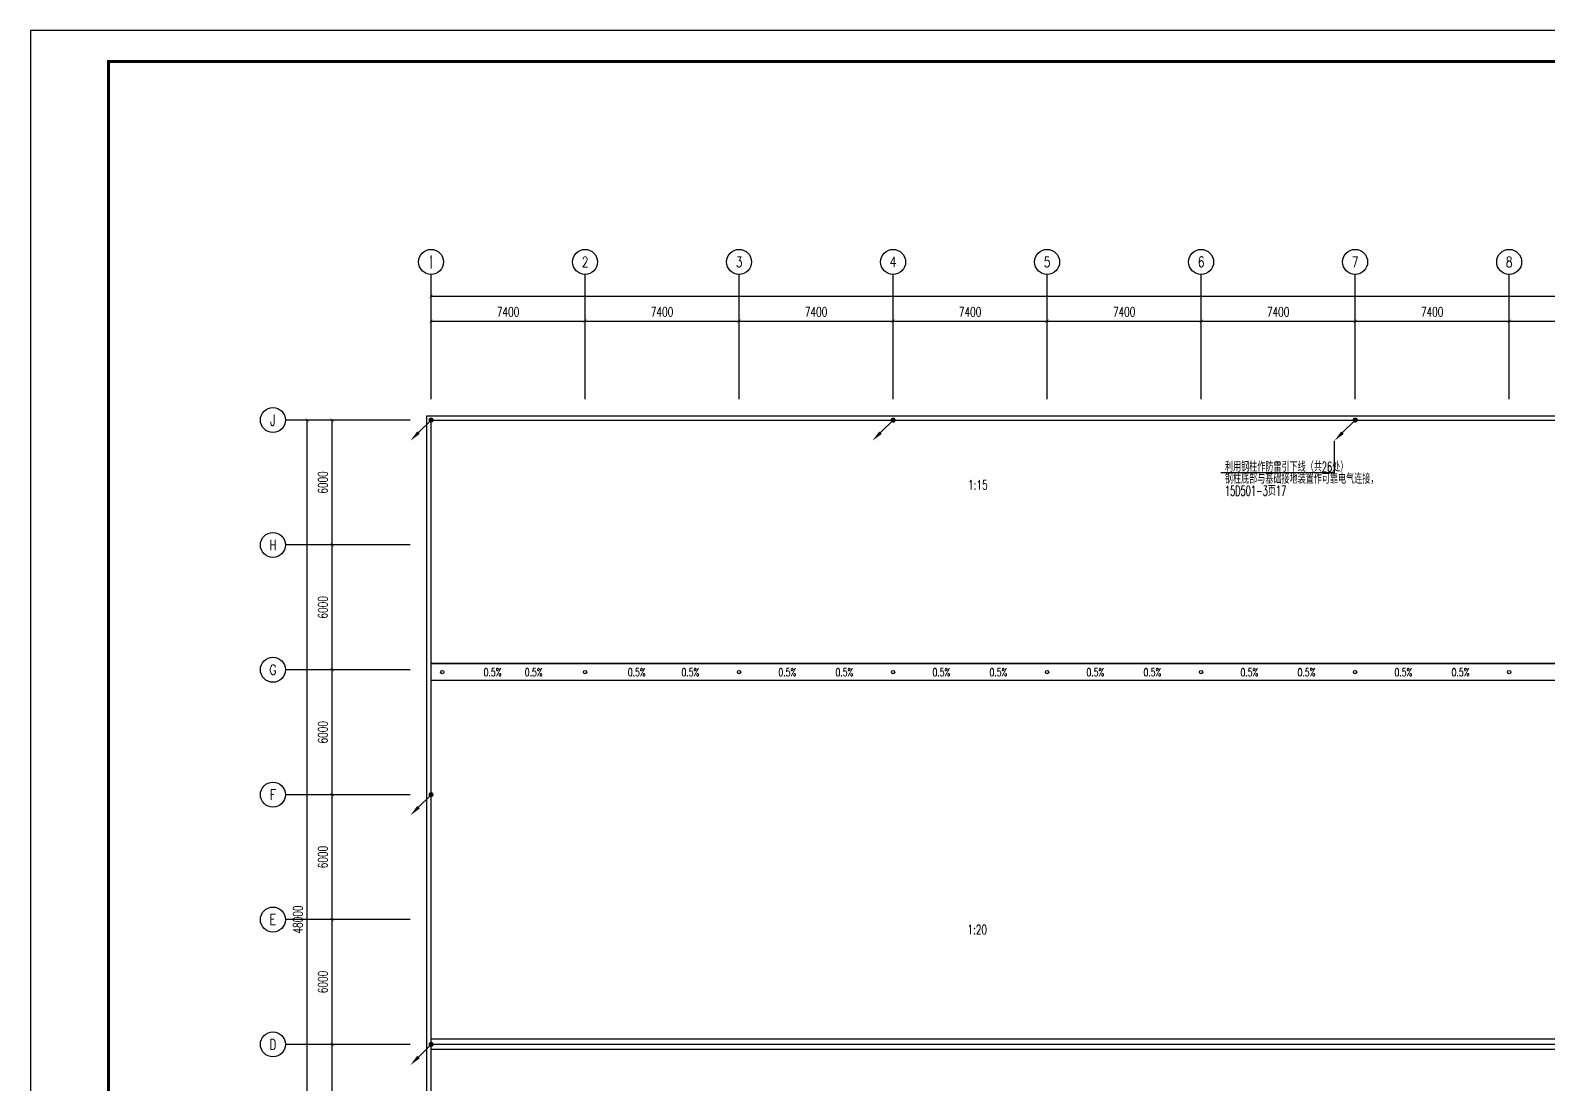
# Model space of a CAD drawing. Extents: x 1751103 to 2598738, y -609732 to 659428.
# Drawn here: x 2088595 to 2161497, y -314874 to -264264 of the extents above; entities that cross this region are included whole.
import ezdxf
from ezdxf.enums import TextEntityAlignment as Align

# ---------------------------------------------------------------- set-up
doc = ezdxf.new("R2010")
doc.units = 0
doc.header["$LTSCALE"] = 1000
doc.header["$MEASUREMENT"] = 0
doc.layers.get('0').update_dxf_attribs({"linetype": 'CONTINUOUS'})
doc.layers.get('DEFPOINTS').update_dxf_attribs({"linetype": 'CONTINUOUS'})
for name, color, linetype in [('AXIS', 3, 'CONTINUOUS'), ('AXIS_TEXT', 7, 'CONTINUOUS'), ('DIM_SYMB', 3, 'CONTINUOUS'), ('DQ', 3, 'CONTINUOUS'), ('LWIRE', 4, 'CONTINUOUS'), ('PUB_TEXT', 7, 'CONTINUOUS'), ('PUB_TITLE', 4, 'CONTINUOUS'), ('WIRE-照明', 1, 'CONTINUOUS')]:
    doc.layers.add(name, color=color, linetype=linetype)
doc.styles.add('_TCH_AXIS', font='COMPLEX', dxfattribs={"bigfont": 'GBCBIG'})
doc.styles.add('_TCH_DIM', font='SIMPLEX', dxfattribs={"bigfont": 'GBCBIG'})
doc.styles.add('COMPLEX', font='COMPLEX')
doc.styles.add('DIM_FONT', font='SIMPLEX', dxfattribs={"width": 0.7, "bigfont": 'GBCBIG'})
doc.styles.get("Standard").update_dxf_attribs({"font": 'gbenor.shx', "bigfont": 'gbcbig.shx'})
doc.styles.add('STY53', font='COMPLEX', dxfattribs={"width": 0.6, "bigfont": 'HZTXT'})
doc.dimstyles.new('DIMN150', dxfattribs={"dimscale": 1.5, "dimtxt": 300, "dimasz": 100, "dimexe": 250, "dimexo": 300, "dimgap": 150, "dimtad": 1, "dimdec": 0, "dimzin": 0, "dimtxsty": 'DIM_FONT', "dimblk": 'ARCHTICK', "dimcen": 0.09, "dimclrt": 7, "dimazin": 3, "dimtfac": 1, "dimtdec": 0, "dimtix": 1, "dimtmove": 0, "dimatfit": 3, "dimtolj": 1, "dimtzin": 0})

# ---------------------------------------------------------------- blocks, each defined once
blk = doc.blocks.new('_AXISO')
blk.add_circle((0, 0), 0.5)
at = {"layer": 'AXIS_TEXT', "style": 'COMPLEX', "width": 1.041667}
blk.add_attdef('A', text='', height=0.56, dxfattribs=at).set_placement((-0.25, -0.28), (0.25, -0.28), align=Align.FIT)
blk = doc.blocks.new('_ARCHTICK')
at = {"color": 0, "linetype": 'BYBLOCK', "const_width": 0.15}
blk.add_lwpolyline([(-0.5, -0.5), (0.5, 0.5)], dxfattribs=at)
blk = doc.blocks.new('*D168')
at = {"layer": 'AXIS', "color": 0}
for p, q in [((2106398, -280023), (2101523, -280023)), ((2101898, -328023), (2101898, -280023)), ((2106398, -328023), (2101523, -328023))]:
    blk.add_line(p, q, dxfattribs=at)
at = {"layer": 'DEFPOINTS', "color": 0}
for p in [(2101898, -280023), (2106848, -280023), (2106848, -328023)]:
    blk.add_point(p, dxfattribs=at)
at = {"layer": 'AXIS', "color": 0, "xscale": 150, "yscale": 150, "zscale": 150}
for p, rotation in [((2101898, -280023), 90), ((2101898, -328023), 270)]:
    blk.add_blockref('_ARCHTICK', p, dxfattribs=dict(at, rotation=rotation))
at = {"layer": 'AXIS', "color": 7, "insert": (2101448, -304023), "char_height": 450, "attachment_point": 5, "rotation": 90, "style": 'DIM_FONT'}
blk.add_mtext('\\A1;48000', dxfattribs=at)
blk = doc.blocks.new('*D171')
at = {"layer": 'AXIS', "color": 0}
for p, q in [((2106398, -310023), (2102723, -310023)), ((2103098, -316023), (2103098, -310023)), ((2106398, -316023), (2102723, -316023))]:
    blk.add_line(p, q, dxfattribs=at)
at = {"layer": 'DEFPOINTS', "color": 0}
for p in [(2103098, -310023), (2106848, -310023), (2106848, -316023)]:
    blk.add_point(p, dxfattribs=at)
at = {"layer": 'AXIS', "color": 0, "xscale": 150, "yscale": 150, "zscale": 150}
for p, rotation in [((2103098, -310023), 90), ((2103098, -316023), 270)]:
    blk.add_blockref('_ARCHTICK', p, dxfattribs=dict(at, rotation=rotation))
at = {"layer": 'AXIS', "color": 7, "insert": (2102648, -313023), "char_height": 450, "attachment_point": 5, "rotation": 90, "style": 'DIM_FONT'}
blk.add_mtext('\\A1;6000', dxfattribs=at)
blk = doc.blocks.new('*D172')
at = {"layer": 'AXIS', "color": 0}
for p, q in [((2106398, -304023), (2102723, -304023)), ((2103098, -310023), (2103098, -304023)), ((2106398, -310023), (2102723, -310023))]:
    blk.add_line(p, q, dxfattribs=at)
at = {"layer": 'DEFPOINTS', "color": 0}
for p in [(2103098, -304023), (2106848, -304023), (2106848, -310023)]:
    blk.add_point(p, dxfattribs=at)
at = {"layer": 'AXIS', "color": 0, "xscale": 150, "yscale": 150, "zscale": 150}
for p, rotation in [((2103098, -304023), 90), ((2103098, -310023), 270)]:
    blk.add_blockref('_ARCHTICK', p, dxfattribs=dict(at, rotation=rotation))
at = {"layer": 'AXIS', "color": 7, "insert": (2102648, -307023), "char_height": 450, "attachment_point": 5, "rotation": 90, "style": 'DIM_FONT'}
blk.add_mtext('\\A1;6000', dxfattribs=at)
blk = doc.blocks.new('*D173')
at = {"layer": 'AXIS', "color": 0}
for p, q in [((2106398, -298023), (2102723, -298023)), ((2103098, -304023), (2103098, -298023)), ((2106398, -304023), (2102723, -304023))]:
    blk.add_line(p, q, dxfattribs=at)
at = {"layer": 'DEFPOINTS', "color": 0}
for p in [(2103098, -298023), (2106848, -298023), (2106848, -304023)]:
    blk.add_point(p, dxfattribs=at)
at = {"layer": 'AXIS', "color": 0, "xscale": 150, "yscale": 150, "zscale": 150}
for p, rotation in [((2103098, -298023), 90), ((2103098, -304023), 270)]:
    blk.add_blockref('_ARCHTICK', p, dxfattribs=dict(at, rotation=rotation))
at = {"layer": 'AXIS', "color": 7, "insert": (2102648, -301023), "char_height": 450, "attachment_point": 5, "rotation": 90, "style": 'DIM_FONT'}
blk.add_mtext('\\A1;6000', dxfattribs=at)
blk = doc.blocks.new('*D174')
at = {"layer": 'AXIS', "color": 0}
for p, q in [((2106398, -292023), (2102723, -292023)), ((2103098, -298023), (2103098, -292023)), ((2106398, -298023), (2102723, -298023))]:
    blk.add_line(p, q, dxfattribs=at)
at = {"layer": 'DEFPOINTS', "color": 0}
for p in [(2103098, -292023), (2106848, -292023), (2106848, -298023)]:
    blk.add_point(p, dxfattribs=at)
at = {"layer": 'AXIS', "color": 0, "xscale": 150, "yscale": 150, "zscale": 150}
for p, rotation in [((2103098, -292023), 90), ((2103098, -298023), 270)]:
    blk.add_blockref('_ARCHTICK', p, dxfattribs=dict(at, rotation=rotation))
at = {"layer": 'AXIS', "color": 7, "insert": (2102648, -295023), "char_height": 450, "attachment_point": 5, "rotation": 90, "style": 'DIM_FONT'}
blk.add_mtext('\\A1;6000', dxfattribs=at)
blk = doc.blocks.new('*D175')
at = {"layer": 'AXIS', "color": 0}
for p, q in [((2106398, -286023), (2102723, -286023)), ((2103098, -292023), (2103098, -286023)), ((2106398, -292023), (2102723, -292023))]:
    blk.add_line(p, q, dxfattribs=at)
at = {"layer": 'DEFPOINTS', "color": 0}
for p in [(2103098, -286023), (2106848, -286023), (2106848, -292023)]:
    blk.add_point(p, dxfattribs=at)
at = {"layer": 'AXIS', "color": 0, "xscale": 150, "yscale": 150, "zscale": 150}
for p, rotation in [((2103098, -286023), 90), ((2103098, -292023), 270)]:
    blk.add_blockref('_ARCHTICK', p, dxfattribs=dict(at, rotation=rotation))
at = {"layer": 'AXIS', "color": 7, "insert": (2102648, -289023), "char_height": 450, "attachment_point": 5, "rotation": 90, "style": 'DIM_FONT'}
blk.add_mtext('\\A1;6000', dxfattribs=at)
blk = doc.blocks.new('*D176')
at = {"layer": 'AXIS', "color": 0}
for p, q in [((2106398, -280023), (2102723, -280023)), ((2103098, -286023), (2103098, -280023)), ((2106398, -286023), (2102723, -286023))]:
    blk.add_line(p, q, dxfattribs=at)
at = {"layer": 'DEFPOINTS', "color": 0}
for p in [(2103098, -280023), (2106848, -280023), (2106848, -286023)]:
    blk.add_point(p, dxfattribs=at)
at = {"layer": 'AXIS', "color": 0, "xscale": 150, "yscale": 150, "zscale": 150}
for p, rotation in [((2103098, -280023), 90), ((2103098, -286023), 270)]:
    blk.add_blockref('_ARCHTICK', p, dxfattribs=dict(at, rotation=rotation))
at = {"layer": 'AXIS', "color": 7, "insert": (2102648, -283023), "char_height": 450, "attachment_point": 5, "rotation": 90, "style": 'DIM_FONT'}
blk.add_mtext('\\A1;6000', dxfattribs=at)
blk = doc.blocks.new('*D177')
at = {"layer": 'AXIS', "color": 0}
for p, q in [((2107848, -278573), (2107848, -273698)), ((2107848, -274073), (2315048, -274073)), ((2315048, -278573), (2315048, -273698))]:
    blk.add_line(p, q, dxfattribs=at)
at = {"layer": 'DEFPOINTS', "color": 0}
for p in [(2315048, -274073), (2107848, -279023), (2315048, -279023)]:
    blk.add_point(p, dxfattribs=at)
at = {"layer": 'AXIS', "color": 0, "xscale": 150, "yscale": 150, "zscale": 150, "rotation": 180}
blk.add_blockref('_ARCHTICK', (2107848, -274073), dxfattribs=at)
at = {"layer": 'AXIS', "color": 0, "xscale": 150, "yscale": 150, "zscale": 150}
blk.add_blockref('_ARCHTICK', (2315048, -274073), dxfattribs=at)
at = {"layer": 'AXIS', "color": 7, "insert": (2211448, -273623), "char_height": 450, "attachment_point": 5, "style": 'DIM_FONT'}
blk.add_mtext('\\A1;207200', dxfattribs=at)
blk = doc.blocks.new('*D178')
at = {"layer": 'AXIS', "color": 0}
for p, q in [((2107848, -278573), (2107848, -274898)), ((2107848, -275273), (2115248, -275273)), ((2115248, -278573), (2115248, -274898))]:
    blk.add_line(p, q, dxfattribs=at)
at = {"layer": 'DEFPOINTS', "color": 0}
for p in [(2115248, -275273), (2107848, -279023), (2115248, -279023)]:
    blk.add_point(p, dxfattribs=at)
at = {"layer": 'AXIS', "color": 0, "xscale": 150, "yscale": 150, "zscale": 150, "rotation": 180}
blk.add_blockref('_ARCHTICK', (2107848, -275273), dxfattribs=at)
at = {"layer": 'AXIS', "color": 0, "xscale": 150, "yscale": 150, "zscale": 150}
blk.add_blockref('_ARCHTICK', (2115248, -275273), dxfattribs=at)
at = {"layer": 'AXIS', "color": 7, "insert": (2111548, -274823), "char_height": 450, "attachment_point": 5, "style": 'DIM_FONT'}
blk.add_mtext('\\A1;7400', dxfattribs=at)
blk = doc.blocks.new('*D179')
at = {"layer": 'AXIS', "color": 0}
for p, q in [((2115248, -278573), (2115248, -274898)), ((2115248, -275273), (2122648, -275273)), ((2122648, -278573), (2122648, -274898))]:
    blk.add_line(p, q, dxfattribs=at)
at = {"layer": 'DEFPOINTS', "color": 0}
for p in [(2122648, -275273), (2115248, -279023), (2122648, -279023)]:
    blk.add_point(p, dxfattribs=at)
at = {"layer": 'AXIS', "color": 0, "xscale": 150, "yscale": 150, "zscale": 150, "rotation": 180}
blk.add_blockref('_ARCHTICK', (2115248, -275273), dxfattribs=at)
at = {"layer": 'AXIS', "color": 0, "xscale": 150, "yscale": 150, "zscale": 150}
blk.add_blockref('_ARCHTICK', (2122648, -275273), dxfattribs=at)
at = {"layer": 'AXIS', "color": 7, "insert": (2118948, -274823), "char_height": 450, "attachment_point": 5, "style": 'DIM_FONT'}
blk.add_mtext('\\A1;7400', dxfattribs=at)
blk = doc.blocks.new('*D180')
at = {"layer": 'AXIS', "color": 0}
for p, q in [((2122648, -278573), (2122648, -274898)), ((2122648, -275273), (2130048, -275273)), ((2130048, -278573), (2130048, -274898))]:
    blk.add_line(p, q, dxfattribs=at)
at = {"layer": 'DEFPOINTS', "color": 0}
for p in [(2130048, -275273), (2122648, -279023), (2130048, -279023)]:
    blk.add_point(p, dxfattribs=at)
at = {"layer": 'AXIS', "color": 0, "xscale": 150, "yscale": 150, "zscale": 150, "rotation": 180}
blk.add_blockref('_ARCHTICK', (2122648, -275273), dxfattribs=at)
at = {"layer": 'AXIS', "color": 0, "xscale": 150, "yscale": 150, "zscale": 150}
blk.add_blockref('_ARCHTICK', (2130048, -275273), dxfattribs=at)
at = {"layer": 'AXIS', "color": 7, "insert": (2126348, -274823), "char_height": 450, "attachment_point": 5, "style": 'DIM_FONT'}
blk.add_mtext('\\A1;7400', dxfattribs=at)
blk = doc.blocks.new('*D181')
at = {"layer": 'AXIS', "color": 0}
for p, q in [((2130048, -278573), (2130048, -274898)), ((2130048, -275273), (2137448, -275273)), ((2137448, -278573), (2137448, -274898))]:
    blk.add_line(p, q, dxfattribs=at)
at = {"layer": 'DEFPOINTS', "color": 0}
for p in [(2137448, -275273), (2130048, -279023), (2137448, -279023)]:
    blk.add_point(p, dxfattribs=at)
at = {"layer": 'AXIS', "color": 0, "xscale": 150, "yscale": 150, "zscale": 150, "rotation": 180}
blk.add_blockref('_ARCHTICK', (2130048, -275273), dxfattribs=at)
at = {"layer": 'AXIS', "color": 0, "xscale": 150, "yscale": 150, "zscale": 150}
blk.add_blockref('_ARCHTICK', (2137448, -275273), dxfattribs=at)
at = {"layer": 'AXIS', "color": 7, "insert": (2133748, -274823), "char_height": 450, "attachment_point": 5, "style": 'DIM_FONT'}
blk.add_mtext('\\A1;7400', dxfattribs=at)
blk = doc.blocks.new('*D182')
at = {"layer": 'AXIS', "color": 0}
for p, q in [((2137448, -278573), (2137448, -274898)), ((2137448, -275273), (2144848, -275273)), ((2144848, -278573), (2144848, -274898))]:
    blk.add_line(p, q, dxfattribs=at)
at = {"layer": 'DEFPOINTS', "color": 0}
for p in [(2144848, -275273), (2137448, -279023), (2144848, -279023)]:
    blk.add_point(p, dxfattribs=at)
at = {"layer": 'AXIS', "color": 0, "xscale": 150, "yscale": 150, "zscale": 150, "rotation": 180}
blk.add_blockref('_ARCHTICK', (2137448, -275273), dxfattribs=at)
at = {"layer": 'AXIS', "color": 0, "xscale": 150, "yscale": 150, "zscale": 150}
blk.add_blockref('_ARCHTICK', (2144848, -275273), dxfattribs=at)
at = {"layer": 'AXIS', "color": 7, "insert": (2141148, -274823), "char_height": 450, "attachment_point": 5, "style": 'DIM_FONT'}
blk.add_mtext('\\A1;7400', dxfattribs=at)
blk = doc.blocks.new('*D183')
at = {"layer": 'AXIS', "color": 0}
for p, q in [((2144848, -278573), (2144848, -274898)), ((2144848, -275273), (2152248, -275273)), ((2152248, -278573), (2152248, -274898))]:
    blk.add_line(p, q, dxfattribs=at)
at = {"layer": 'DEFPOINTS', "color": 0}
for p in [(2152248, -275273), (2144848, -279023), (2152248, -279023)]:
    blk.add_point(p, dxfattribs=at)
at = {"layer": 'AXIS', "color": 0, "xscale": 150, "yscale": 150, "zscale": 150, "rotation": 180}
blk.add_blockref('_ARCHTICK', (2144848, -275273), dxfattribs=at)
at = {"layer": 'AXIS', "color": 0, "xscale": 150, "yscale": 150, "zscale": 150}
blk.add_blockref('_ARCHTICK', (2152248, -275273), dxfattribs=at)
at = {"layer": 'AXIS', "color": 7, "insert": (2148548, -274823), "char_height": 450, "attachment_point": 5, "style": 'DIM_FONT'}
blk.add_mtext('\\A1;7400', dxfattribs=at)
blk = doc.blocks.new('*D184')
at = {"layer": 'AXIS', "color": 0}
for p, q in [((2152248, -278573), (2152248, -274898)), ((2152248, -275273), (2159648, -275273)), ((2159648, -278573), (2159648, -274898))]:
    blk.add_line(p, q, dxfattribs=at)
at = {"layer": 'DEFPOINTS', "color": 0}
for p in [(2159648, -275273), (2152248, -279023), (2159648, -279023)]:
    blk.add_point(p, dxfattribs=at)
at = {"layer": 'AXIS', "color": 0, "xscale": 150, "yscale": 150, "zscale": 150, "rotation": 180}
blk.add_blockref('_ARCHTICK', (2152248, -275273), dxfattribs=at)
at = {"layer": 'AXIS', "color": 0, "xscale": 150, "yscale": 150, "zscale": 150}
blk.add_blockref('_ARCHTICK', (2159648, -275273), dxfattribs=at)
at = {"layer": 'AXIS', "color": 7, "insert": (2155948, -274823), "char_height": 450, "attachment_point": 5, "style": 'DIM_FONT'}
blk.add_mtext('\\A1;7400', dxfattribs=at)
blk = doc.blocks.new('*D185')
at = {"layer": 'AXIS', "color": 0}
for p, q in [((2159648, -278573), (2159648, -274898)), ((2159648, -275273), (2167048, -275273)), ((2167048, -278573), (2167048, -274898))]:
    blk.add_line(p, q, dxfattribs=at)
at = {"layer": 'DEFPOINTS', "color": 0}
for p in [(2167048, -275273), (2159648, -279023), (2167048, -279023)]:
    blk.add_point(p, dxfattribs=at)
at = {"layer": 'AXIS', "color": 0, "xscale": 150, "yscale": 150, "zscale": 150, "rotation": 180}
blk.add_blockref('_ARCHTICK', (2159648, -275273), dxfattribs=at)
at = {"layer": 'AXIS', "color": 0, "xscale": 150, "yscale": 150, "zscale": 150}
blk.add_blockref('_ARCHTICK', (2167048, -275273), dxfattribs=at)
at = {"layer": 'AXIS', "color": 7, "insert": (2163348, -274823), "char_height": 450, "attachment_point": 5, "style": 'DIM_FONT'}
blk.add_mtext('\\A1;7400', dxfattribs=at)
blk = doc.blocks.new('$TELECSYS$00000080')
for p, q in [((-0.7, -0.7), (0, 0)), ((0.104, 0.104), (0.104, 0.104)), ((-0.104, -0.104), (-0.104, -0.104))]:
    blk.add_line(p, q)
at = {"const_width": 0.142}
blk.add_lwpolyline([(0.071, 0, 1), (-0.071, 0, 1)], format="xyb", close=True, dxfattribs=at)
blk.add_solid([(-0.63, -0.77), (-0.77, -0.63), (-1.15, -1.15)])
at = {"width": 0.8, "flags": 9}
blk.add_attdef('A', (0, 0), '', height=0.00002, rotation=180, dxfattribs=at)
blk = doc.blocks.new('FDDGGG')
at = {"color": 8}
for p, q in [((2107847.9, -280023), (2211597.9, -280023)), ((2107847.9, -328023), (2107847.9, -280023)), ((2107847.9, -291723), (2211597.9, -291723)), ((2107847.9, -292523), (2315047.9, -292523)), ((2315047.9, -309773), (2107847.9, -309773)), ((2315047.9, -310023), (2107847.9, -310023)), ((2315047.9, -310273), (2107847.9, -310273))]:
    blk.add_line(p, q, dxfattribs=at)
for points in [[(2107647.9, -279823), (2211797.9, -279823), (2211797.9, -291823), (2315247.9, -291823), (2315247.9, -328223), (2107647.9, -328223)], [(2107847.9, -280023), (2211597.9, -280023), (2211597.9, -292023), (2315047.9, -292023), (2315047.9, -328023), (2107847.9, -328023)], [(2107847.9, -280023), (2211597.9, -280023), (2211597.9, -292023), (2315047.9, -292023), (2315047.9, -328023), (2107847.9, -328023)], [(2107847.9, -280023), (2211597.9, -280023), (2211597.9, -291723), (2107847.9, -291723)], [(2107847.9, -292523), (2315047.9, -292523), (2315047.9, -309773), (2107847.9, -309773)]]:
    blk.add_lwpolyline(points, close=True, dxfattribs=at)
for centre in [(2108384.3, -292128.7), (2115247.9, -292128.7), (2122647.9, -292128.7), (2130047.9, -292128.7), (2137447.9, -292128.7), (2144847.9, -292128.7), (2152247.9, -292128.7), (2159647.9, -292128.7)]:
    blk.add_circle(centre, 80, dxfattribs=at)
at = {"layer": 'AXIS', "color": 8}
for p, q in [((2107847.9, -279023), (2107847.9, -273023)), ((2115247.9, -279023), (2115247.9, -273023)), ((2122647.9, -279023), (2122647.9, -273023)), ((2130047.9, -279023), (2130047.9, -273023)), ((2137447.9, -279023), (2137447.9, -273023)), ((2144847.9, -279023), (2144847.9, -273023)), ((2152247.9, -279023), (2152247.9, -273023)), ((2159647.9, -279023), (2159647.9, -273023)), ((2106847.9, -280023), (2100847.9, -280023)), ((2106847.9, -286023), (2100847.9, -286023)), ((2106847.9, -292023), (2100847.9, -292023)), ((2106847.9, -298023), (2100847.9, -298023)), ((2106847.9, -304023), (2100847.9, -304023)), ((2106847.9, -310023), (2100847.9, -310023))]:
    blk.add_line(p, q, dxfattribs=at)
at = {"layer": 'DIM_SYMB', "color": 8}
for points in [[(2134105, -283571.9, 0, 0, 0), (2134105, -287534.8, 120, 0, 0), (2134105, -287984.8, 0, 0, 0)], [(2110194.4, -292141.7, 0, 0, 0), (2109213.6, -292141.7, 120, 0, 0), (2108763.6, -292141.7, 0, 0, 0)], [(2113405.1, -292141.7, 0, 0, 0), (2114385.8, -292141.7, 120, 0, 0), (2114835.8, -292141.7, 0, 0, 0)], [(2117123.3, -292141.7, 0, 0, 0), (2116142.6, -292141.7, 120, 0, 0), (2115692.6, -292141.7, 0, 0, 0)], [(2120936, -292141.7, 0, 0, 0), (2121916.7, -292141.7, 120, 0, 0), (2122366.7, -292141.7, 0, 0, 0)], [(2124359.7, -292141.7, 0, 0, 0), (2123379, -292141.7, 120, 0, 0), (2122929, -292141.7, 0, 0, 0)], [(2128336, -292141.7, 0, 0, 0), (2129316.7, -292141.7, 120, 0, 0), (2129766.7, -292141.7, 0, 0, 0)], [(2131759.7, -292141.7, 0, 0, 0), (2130779, -292141.7, 120, 0, 0), (2130329, -292141.7, 0, 0, 0)], [(2135736, -292141.7, 0, 0, 0), (2136716.7, -292141.7, 120, 0, 0), (2137166.7, -292141.7, 0, 0, 0)], [(2139159.7, -292141.7, 0, 0, 0), (2138179, -292141.7, 120, 0, 0), (2137729, -292141.7, 0, 0, 0)], [(2143136, -292141.7, 0, 0, 0), (2144116.7, -292141.7, 120, 0, 0), (2144566.7, -292141.7, 0, 0, 0)], [(2146559.7, -292141.7, 0, 0, 0), (2145579, -292141.7, 120, 0, 0), (2145129, -292141.7, 0, 0, 0)], [(2150536, -292141.7, 0, 0, 0), (2151516.7, -292141.7, 120, 0, 0), (2151966.7, -292141.7, 0, 0, 0)], [(2153959.7, -292141.7, 0, 0, 0), (2152979, -292141.7, 120, 0, 0), (2152529, -292141.7, 0, 0, 0)], [(2157936, -292141.7, 0, 0, 0), (2158916.7, -292141.7, 120, 0, 0), (2159366.7, -292141.7, 0, 0, 0)], [(2161359.7, -292141.7, 0, 0, 0), (2160379, -292141.7, 120, 0, 0), (2159929, -292141.7, 0, 0, 0)], [(2134105, -304072.8, 0, 0, 0), (2134105, -298050.3, 120, 0, 0), (2134105, -297600.3, 0, 0, 0)]]:
    blk.add_lwpolyline(points, format="xyseb", dxfattribs=at)
at = {"layer": 'AXIS', "color": 8}
ref = blk.add_blockref('_AXISO', (2107847.9, -272423), dxfattribs=dict(at, xscale=1200, yscale=1200, zscale=1200))
ref.add_attrib('A', '1', dxfattribs={"layer": 'AXIS_TEXT', "color": 8, "height": 624.4, "style": '_TCH_AXIS', "width": 0.555556}).set_placement((2107773.5, -272735.2), (2107922.2, -272735.2), align=Align.FIT)
ref = blk.add_blockref('_AXISO', (2115247.9, -272423), dxfattribs=dict(at, xscale=1200, yscale=1200, zscale=1200))
ref.add_attrib('A', '2', dxfattribs={"layer": 'AXIS_TEXT', "color": 8, "height": 493.2, "style": '_TCH_AXIS'}).set_placement((2115083.5, -272669.6), (2115412.3, -272669.6), align=Align.FIT)
ref = blk.add_blockref('_AXISO', (2122647.9, -272423), dxfattribs=dict(at, xscale=1200, yscale=1200, zscale=1200))
ref.add_attrib('A', '3', dxfattribs={"layer": 'AXIS_TEXT', "color": 8, "height": 493.2, "style": '_TCH_AXIS'}).set_placement((2122483.5, -272669.6), (2122812.3, -272669.6), align=Align.FIT)
ref = blk.add_blockref('_AXISO', (2130047.9, -272423), dxfattribs=dict(at, xscale=1200, yscale=1200, zscale=1200))
ref.add_attrib('A', '4', dxfattribs={"layer": 'AXIS_TEXT', "color": 8, "height": 480.7, "style": '_TCH_AXIS', "width": 0.9375}).set_placement((2129876.2, -272663.4), (2130219.6, -272663.4), align=Align.FIT)
ref = blk.add_blockref('_AXISO', (2137447.9, -272423), dxfattribs=dict(at, xscale=1200, yscale=1200, zscale=1200))
ref.add_attrib('A', '5', dxfattribs={"layer": 'AXIS_TEXT', "color": 8, "height": 493.2, "style": '_TCH_AXIS'}).set_placement((2137283.5, -272669.6), (2137612.3, -272669.6), align=Align.FIT)
ref = blk.add_blockref('_AXISO', (2144847.9, -272423), dxfattribs=dict(at, xscale=1200, yscale=1200, zscale=1200))
ref.add_attrib('A', '6', dxfattribs={"layer": 'AXIS_TEXT', "color": 8, "height": 506.1, "style": '_TCH_AXIS', "width": 0.928571}).set_placement((2144691.2, -272676), (2145004.5, -272676), align=Align.FIT)
ref = blk.add_blockref('_AXISO', (2152247.9, -272423), dxfattribs=dict(at, xscale=1200, yscale=1200, zscale=1200))
ref.add_attrib('A', '7', dxfattribs={"layer": 'AXIS_TEXT', "color": 8, "height": 493.2, "style": '_TCH_AXIS'}).set_placement((2152083.5, -272669.6), (2152412.3, -272669.6), align=Align.FIT)
ref = blk.add_blockref('_AXISO', (2159647.9, -272423), dxfattribs=dict(at, xscale=1200, yscale=1200, zscale=1200))
ref.add_attrib('A', '8', dxfattribs={"layer": 'AXIS_TEXT', "color": 8, "height": 493.2, "style": '_TCH_AXIS'}).set_placement((2159483.5, -272669.6), (2159812.3, -272669.6), align=Align.FIT)
ref = blk.add_blockref('_AXISO', (2100247.9, -280023), dxfattribs=dict(at, xscale=1200, yscale=1200, zscale=1200))
ref.add_attrib('A', 'J', dxfattribs={"layer": 'AXIS_TEXT', "color": 8, "height": 547.5, "style": '_TCH_AXIS', "width": 0.909091}).set_placement((2100117.5, -280296.7), (2100378.2, -280296.7), align=Align.FIT)
ref = blk.add_blockref('_AXISO', (2100247.9, -286023), dxfattribs=dict(at, xscale=1200, yscale=1200, zscale=1200))
ref.add_attrib('A', 'H', dxfattribs={"layer": 'AXIS_TEXT', "color": 8, "height": 493.2, "style": '_TCH_AXIS', "width": 0.7}).set_placement((2100083.5, -286269.6), (2100412.3, -286269.6), align=Align.FIT)
ref = blk.add_blockref('_AXISO', (2100247.9, -292023), dxfattribs=dict(at, xscale=1200, yscale=1200, zscale=1200))
ref.add_attrib('A', 'G', dxfattribs={"layer": 'AXIS_TEXT', "color": 8, "height": 480.7, "style": '_TCH_AXIS', "width": 0.833333}).set_placement((2100076.2, -292263.4), (2100419.6, -292263.4), align=Align.FIT)
ref = blk.add_blockref('_AXISO', (2100247.9, -298023), dxfattribs=dict(at, xscale=1200, yscale=1200, zscale=1200))
ref.add_attrib('A', 'F', dxfattribs={"layer": 'AXIS_TEXT', "color": 8, "height": 506.1, "style": '_TCH_AXIS', "width": 0.8125}).set_placement((2100091.2, -298276), (2100404.5, -298276), align=Align.FIT)
ref = blk.add_blockref('_AXISO', (2100247.9, -304023), dxfattribs=dict(at, xscale=1200, yscale=1200, zscale=1200))
ref.add_attrib('A', 'E', dxfattribs={"layer": 'AXIS_TEXT', "color": 8, "height": 506.1, "style": '_TCH_AXIS', "width": 0.8125}).set_placement((2100091.2, -304276), (2100404.5, -304276), align=Align.FIT)
ref = blk.add_blockref('_AXISO', (2100247.9, -310023), dxfattribs=dict(at, xscale=1200, yscale=1200, zscale=1200))
ref.add_attrib('A', 'D', dxfattribs={"layer": 'AXIS_TEXT', "color": 8, "height": 493.2, "style": '_TCH_AXIS', "width": 0.823529}).set_placement((2100083.5, -310269.6), (2100412.3, -310269.6), align=Align.FIT)
at = {"layer": 'PUB_TEXT', "color": 8, "style": '_TCH_DIM', "width": 0.705882}
for s, height, p in [('1:15', 446.25, (2133647.5, -283361.9)), ('0.5%%%', 382.5, (2110374.4, -292333)), ('0.5%%%', 382.5, (2112350.8, -292333)), ('0.5%%%', 382.5, (2117303.3, -292333)), ('0.5%%%', 382.5, (2119881.7, -292333)), ('0.5%%%', 382.5, (2124539.7, -292333)), ('0.5%%%', 382.5, (2127281.7, -292333)), ('0.5%%%', 382.5, (2131939.7, -292333)), ('0.5%%%', 382.5, (2134681.7, -292333)), ('0.5%%%', 382.5, (2139339.7, -292333)), ('0.5%%%', 382.5, (2142081.7, -292333)), ('0.5%%%', 382.5, (2146739.7, -292333)), ('0.5%%%', 382.5, (2149481.7, -292333)), ('0.5%%%', 382.5, (2154139.7, -292333)), ('0.5%%%', 382.5, (2156881.7, -292333)), ('1:20', 446.25, (2133617.5, -304729))]:
    blk.add_text(s, height=height, dxfattribs=at).set_placement(p)
at = {"layer": 'AXIS', "color": 8}
for p1, p2, distance, picture, middle in [((2107847.9, -279023), (2315047.9, -279023), 4950, '*D177', (2211447.9, -273623)), ((2107847.9, -279023), (2115247.9, -279023), 3750, '*D178', (2111547.9, -274823)), ((2115247.9, -279023), (2122647.9, -279023), 3750, '*D179', (2118947.9, -274823)), ((2122647.9, -279023), (2130047.9, -279023), 3750, '*D180', (2126347.9, -274823)), ((2130047.9, -279023), (2137447.9, -279023), 3750, '*D181', (2133747.9, -274823)), ((2137447.9, -279023), (2144847.9, -279023), 3750, '*D182', (2141147.9, -274823)), ((2144847.9, -279023), (2152247.9, -279023), 3750, '*D183', (2148547.9, -274823)), ((2152247.9, -279023), (2159647.9, -279023), 3750, '*D184', (2155947.9, -274823)), ((2159647.9, -279023), (2167047.9, -279023), 3750, '*D185', (2163347.9, -274823)), ((2106847.9, -328023), (2106847.9, -280023), 4950, '*D168', (2101447.9, -304023)), ((2106847.9, -286023), (2106847.9, -280023), 3750, '*D176', (2102647.9, -283023)), ((2106847.9, -292023), (2106847.9, -286023), 3750, '*D175', (2102647.9, -289023)), ((2106847.9, -298023), (2106847.9, -292023), 3750, '*D174', (2102647.9, -295023)), ((2106847.9, -304023), (2106847.9, -298023), 3750, '*D173', (2102647.9, -301023)), ((2106847.9, -310023), (2106847.9, -304023), 3750, '*D172', (2102647.9, -307023)), ((2106847.9, -316023), (2106847.9, -310023), 3750, '*D171', (2102647.9, -313023))]:
    dim = blk.add_aligned_dim(p1=p1, p2=p2, distance=distance, dimstyle='DIMN150', dxfattribs=at)
    dim.commit()
    dim.dimension.update_dxf_attribs({"geometry": picture, "text_midpoint": middle})

msp = doc.modelspace()

# ---------------------------------------------------------------- linework, layer by layer
at = {"layer": 'DQ'}
for q in [(2151254, -283983), (2145797, -285526)]:
    msp.add_line((2151254, -285526), q, dxfattribs=at)
at = {"layer": 'PUB_TITLE'}
msp.add_lwpolyline([(2088595, -353364), (2340895, -353364), (2340895, -264264), (2088595, -264264)], close=True, dxfattribs=at)
at = {"layer": 'PUB_TITLE', "const_width": 150}
msp.add_lwpolyline([(2092345, -351864), (2339395, -351864), (2339395, -265764), (2092345, -265764)], close=True, dxfattribs=at)

# ---------------------------------------------------------------- block references
msp.add_blockref('FDDGGG', (0, -2966))
at = {"layer": 'LWIRE', "xscale": 864, "yscale": 864, "zscale": 864}
for p in [(2107848, -282989), (2130048, -282989), (2152248, -282989), (2107848, -300989), (2107848, -312989)]:
    msp.add_blockref('$TELECSYS$00000080', p, dxfattribs=at)

# ---------------------------------------------------------------- texts
at = {"layer": 'WIRE-照明', "color": 3, "linetype": 'CONTINUOUS', "style": 'STY53', "width": 0.6}
for s, p in [('利用钢柱作防雷引下线（共26处）', (2145993, -285474)), ('钢柱底部与基础接地装置作可靠电气连接，', (2145993, -286047)), ('15D501-3页17', (2145993, -286627))]:
    msp.add_text(s, height=479, dxfattribs=at).set_placement(p)

doc.saveas('drawing.dxf')
